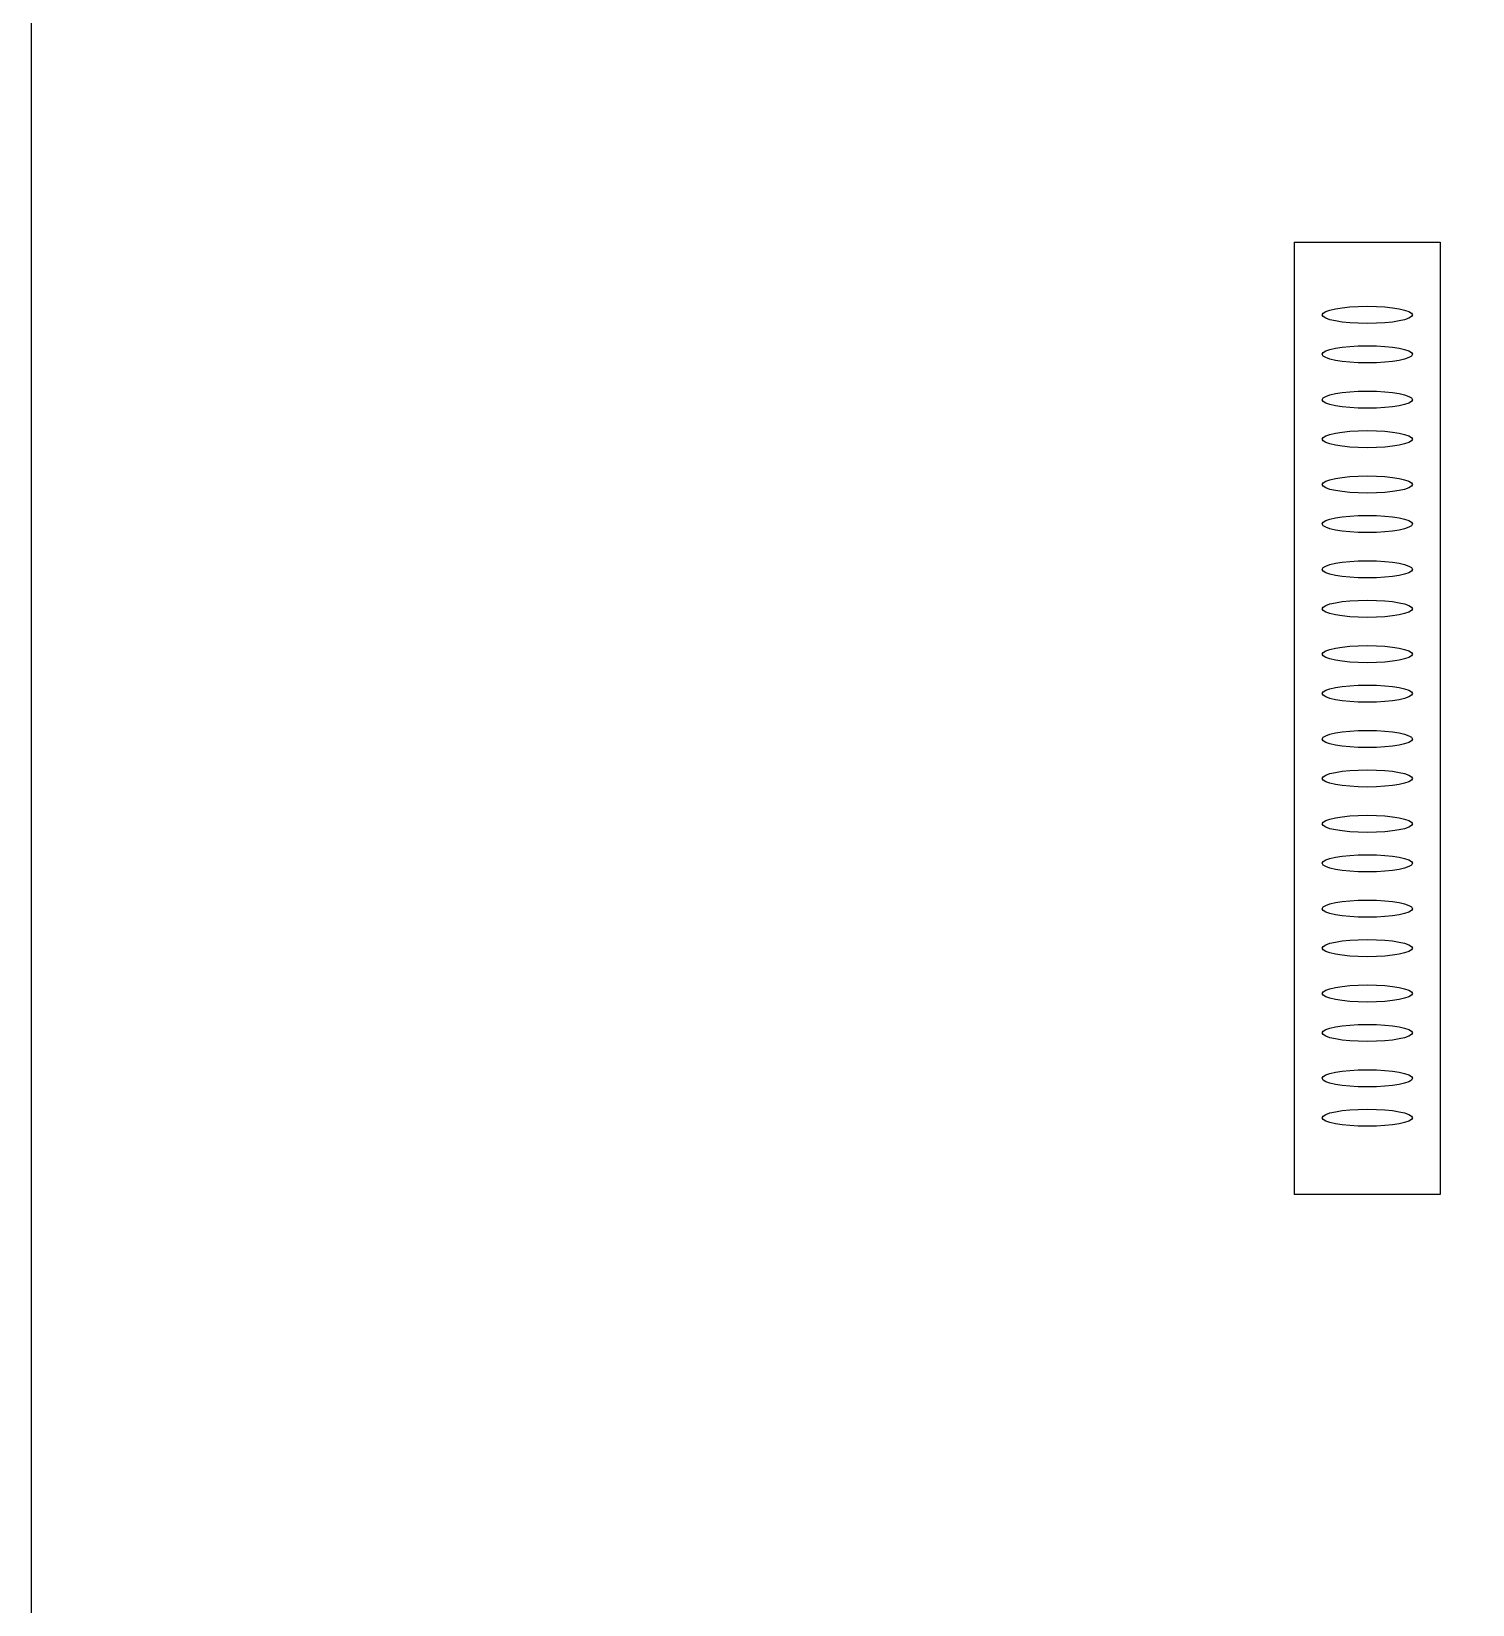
# Model space of a CAD drawing. Header units: inches. Extents: x 2105 to 3676, y -593 to 929.
# Drawn here: x 2104.8 to 2472.6, y 126 to 527.5 of the extents above; entities that cross this region are included whole.
import ezdxf

# ---------------------------------------------------------------- set-up
doc = ezdxf.new("R2010")
doc.units = ezdxf.units.IN
doc.header["$MEASUREMENT"] = 0
doc.layers.add('LAYER01', color=7, linetype='Continuous')

# ---------------------------------------------------------------- blocks, each defined once
blk = doc.blocks.new('*U4')
at = {"layer": 'LAYER01'}
for centre in [(0, 5.03), (0, -5.03)]:
    blk.add_ellipse(centre, major_axis=(11.51, 0), ratio=0.190345, dxfattribs=at)
blk = doc.blocks.new('*U3')
at = {"layer": 'LAYER01', "color": 0, "linetype": 'ByBlock', "lineweight": -2, "transparency": 16777216}
for p in [(0, 194.86), (0, 173.21), (0, 151.56), (0, 129.91), (0, 108.26), (0, 86.61), (0, 64.95), (0, 43.3), (0, 21.65), (0, 0)]:
    blk.add_blockref('*U4', p, dxfattribs=at)

msp = doc.modelspace()

# ---------------------------------------------------------------- linework, layer by layer
msp.add_line((2427.09, 473.71), (2427.09, 230.69))
at = {"color": 3}
msp.add_lwpolyline([(2104.77, 929.05), (3675.61, 929.05), (3675.61, -588.86), (2104.77, -592.65)], close=True, dxfattribs=at)
at = {"layer": 'LAYER01'}
for p, q in [((2427.09, 473.71), (2464.37, 473.71)), ((2464.37, 473.71), (2464.37, 230.69)), ((2464.37, 230.69), (2427.09, 230.69))]:
    msp.add_line(p, q, dxfattribs=at)

# ---------------------------------------------------------------- block references
msp.add_blockref('*U3', (2445.73, 255.29), dxfattribs=at)

doc.saveas('drawing.dxf')
